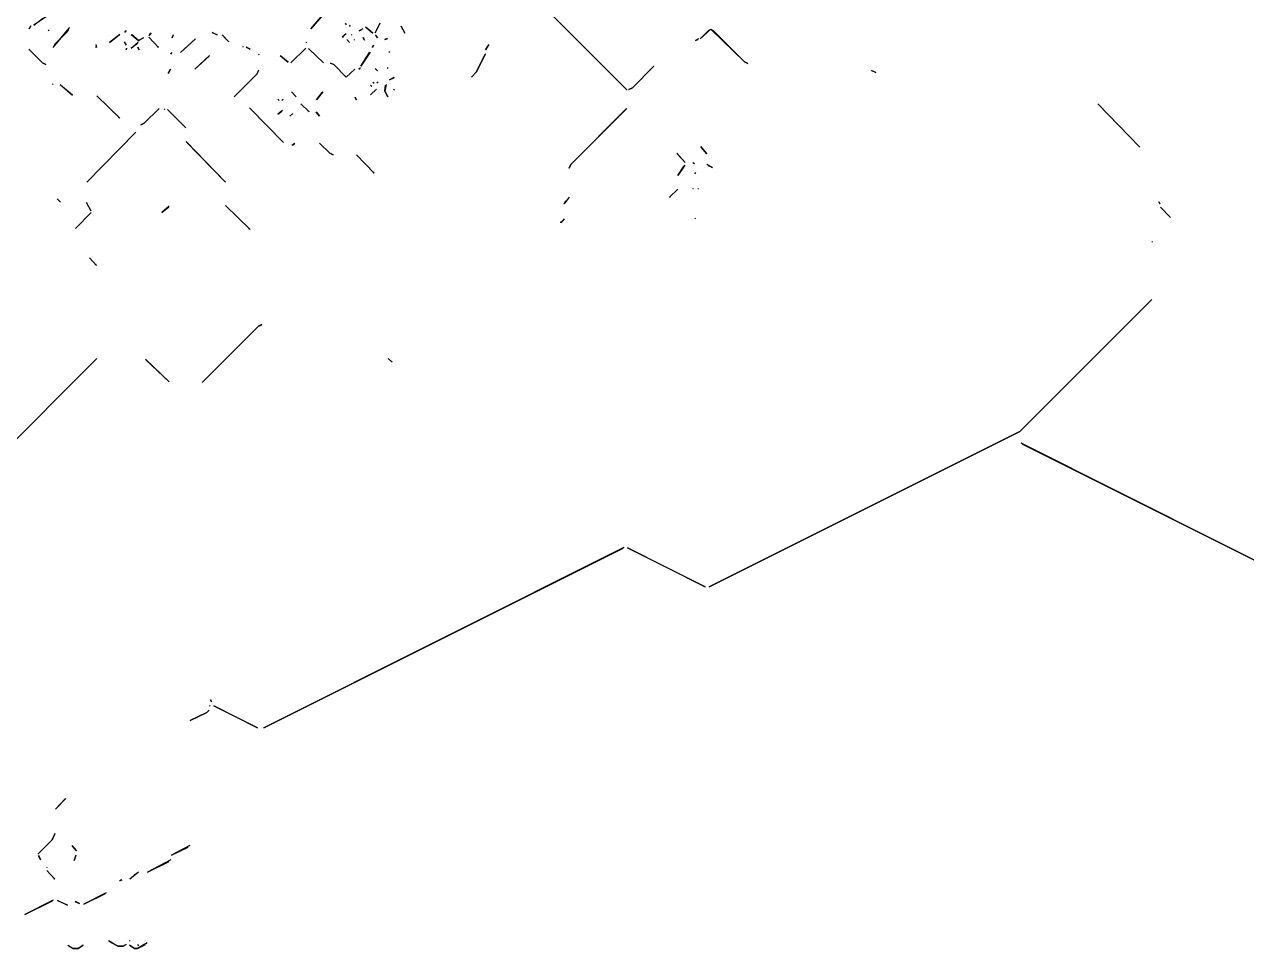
# Model space of a CAD drawing. Extents: x 1 to 2775, y -31 to 2075.
# Drawn here: x 1783.6 to 2141.6, y 25.8 to 296.6 of the extents above; entities that cross this region are included whole.
import ezdxf

# ---------------------------------------------------------------- set-up
doc = ezdxf.new("R2010")
doc.units = 0
doc.layers.add('LINEWORK', color=4, linetype='CONTINUOUS')

msp = doc.modelspace()

# ---------------------------------------------------------------- linework, layer by layer
at = {"layer": 'LINEWORK'}
for points in [[(1933.1667, 304.3333), (1960.1667, 277.3333)], [(1791.3333, 299.8333), (1786.3333, 296.3333), (1788.8333, 298.3333), (1790.6667, 299.1667)], [(1870.6667, 299), (1867.5, 295.3333), (1870.5, 298.8333)], [(1785.5, 296.1667), (1785, 295.3333), (1785.3333, 296)], [(1790.8333, 295), (1790.5, 294.6667)], [(1796.6667, 295.6667), (1796.1667, 294.5), (1792.5, 290.8333), (1792, 289.8333), (1796.6667, 295.5)], [(1811.5, 293.6667), (1808.5, 291.3333), (1811.3333, 293.5)], [(1813.3333, 294.8333), (1813, 294.3333), (1813.1667, 294.6667)], [(1814.8333, 293.6667), (1817, 291.8333), (1818.5, 292.6667), (1817, 291.8333), (1815, 293.5)], [(1820.6667, 294.1667), (1820.1667, 293.3333), (1820.5, 294)], [(1838.5, 294.3333), (1840, 293.5), (1838.6667, 294.1667)], [(1877.8333, 293.8333), (1876.6667, 292.8333), (1877, 293)], [(1877.5, 297), (1877.8333, 296.5), (1877.6667, 296.8333)], [(1878.6667, 296.3333), (1879, 296)], [(1879.3333, 293.6667), (1879.5, 293.5)], [(1882.6667, 295.3333), (1881.6667, 294.6667), (1882.3333, 295)], [(1883.5, 295.8333), (1885.6667, 294), (1883.6667, 295.6667)], [(1887.6667, 297), (1886.3333, 294.1667), (1887.6667, 296.8333)], [(1893.8333, 296.1667), (1895, 294), (1894, 296)], [(1984.6667, 295.1667), (1981.5, 292.3333), (1984, 294.8333), (1984.6667, 295.1667), (1985.3333, 294.8333), (1994.5, 285.6667), (1995.5, 285.1667), (1994.5, 285.6667), (1984.8333, 295)], [(1804.5, 290.6667), (1804.6667, 289.8333), (1804.5, 290.1667)], [(1812.8333, 291.5), (1813.3333, 290.5), (1813, 291.3333)], [(1816.8333, 291.5), (1816.5, 290.8333), (1814.8333, 289.6667), (1816.8333, 291.3333)], [(1816.6667, 290), (1817.1667, 289.1667), (1816.8333, 289.8333)], [(1820, 292.8333), (1822.8333, 289.8333), (1822.6667, 290.1667)], [(1827.1667, 293.5), (1826.8333, 292.6667), (1827.1667, 293.3333)], [(1833.6667, 292.3333), (1829.3333, 288.3333), (1833.5, 292.1667)], [(1841.5, 293.5), (1843.5, 291.5), (1842, 293)], [(1847.5, 290.1667), (1847.6667, 290)], [(1848.5, 290), (1849.6667, 289.3333), (1848.6667, 289.8333)], [(1866.1667, 291.3333), (1866, 291.1667)], [(1878, 292.1667), (1878.8333, 291.3333)], [(1880.1667, 292.1667), (1880.1667, 292)], [(1882.6667, 292.8333), (1883.1667, 292), (1882.8333, 292.6667)], [(1885.8333, 290.5), (1885.5, 289.8333), (1885.6667, 290.3333)], [(1886.3333, 293.5), (1887, 292.6667), (1886.8333, 293)], [(1889.8333, 292.5), (1889.1667, 292.1667), (1890, 292.5)], [(1919.6667, 290.6667), (1918.6667, 289.1667), (1919.5, 290.5)], [(1981, 292.3333), (1980.1667, 291.8333), (1980.8333, 292.1667)], [(1784.8333, 289.3333), (1788.8333, 285.3333), (1789.8333, 284.8333), (1788.8333, 285.3333)], [(1813.5, 289.6667), (1813.3333, 289.1667), (1813.5, 289.5)], [(1826.6667, 288.3333), (1826.5, 287.8333), (1826.6667, 288.1667)], [(1837.8333, 287.5), (1833.5, 283.5), (1837.6667, 287.3333)], [(1852.1667, 287.8333), (1852.3333, 287.6667)], [(1858.5, 287.5), (1860.8333, 285.5), (1858.6667, 287.3333)], [(1866, 289.6667), (1861.6667, 285.3333)], [(1866.8333, 289.5), (1871.1667, 285.3333), (1867, 289.3333)], [(1884.8333, 288.5), (1882.1667, 284.3333), (1884.6667, 288.3333)], [(1890.6667, 288.6667), (1890.3333, 288.3333)], [(1918.6667, 288), (1916, 282.6667), (1914.5, 281.1667), (1916, 282.6667), (1918.5, 287.8333)], [(1826.3333, 283.5), (1825.6667, 282.1667), (1826.3333, 283.3333)], [(1852.1667, 283.1667), (1851.6667, 282), (1845, 275.3333), (1851.6667, 282), (1852.1667, 283)], [(1873.1667, 285.3333), (1874.1667, 284.8333), (1877.8333, 281.1667), (1880.3333, 283.5), (1877.8333, 281.1667), (1874.1667, 284.8333), (1873.3333, 285.1667)], [(1882, 283.8333), (1881.5, 283.5), (1881.8333, 283.6667)], [(1886.3333, 283.6667), (1887, 283), (1886.5, 283.5)], [(1890.1667, 284), (1889.8333, 283.6667)], [(1968, 284.3333), (1961.6667, 278), (1960.6667, 277.5), (1961.6667, 278)], [(2031.6667, 283.1667), (2033, 282.5), (2031.8333, 283)], [(1885.6667, 279.6667), (1886, 279.3333)], [(1887.1667, 279.6667), (1886.8333, 279.3333)], [(1891.8333, 281), (1890.5, 280.3333), (1892, 281)], [(1792, 279.1667), (1791.8333, 279)], [(1794, 279), (1797.6667, 275.8333), (1794.1667, 278.8333)], [(1804.8333, 275.6667), (1811.5, 269.1667), (1811.1667, 269.3333)], [(1861.8333, 276.8333), (1863.1667, 275.3333), (1862, 276.6667)], [(1871, 276.8333), (1869.1667, 274.5), (1870.8333, 276.6667)], [(1885, 278.8333), (1885.3333, 278.5)], [(1886.6667, 277.6667), (1885, 276)], [(1889.5, 279), (1889.1667, 277), (1890, 275.3333), (1889.1667, 277), (1889.3333, 278.8333)], [(1891.6667, 277.6667), (1892, 277.3333)], [(1849.5, 272.1667), (1859.5, 262), (1849.6667, 272)], [(1857.8333, 274.6667), (1858.1667, 274.3333)], [(1859.3333, 274.6667), (1859, 274.3333)], [(1864.5, 273.3333), (1867, 271), (1866.6667, 271.1667)], [(1880.3333, 275.3333), (1880.8333, 274.5), (1880.5, 275.1667)], [(2098, 273.3333), (2110.3333, 260.6667), (2098.1667, 273.1667)], [(1823, 272), (1818.6667, 267.6667), (1817.6667, 267.1667), (1818.6667, 267.6667)], [(1824.5, 271.8333), (1824.6667, 271.6667)], [(1825.5, 271.6667), (1830.8333, 266.3333)], [(1859.1667, 271.3333), (1857.8333, 270.3333), (1859, 271.1667)], [(1862.1667, 270.5), (1861.3333, 269.6667)], [(1869, 271), (1870, 269.6667), (1869, 270.8333)], [(1960, 272), (1943.6667, 255.5), (1943.1667, 254.5), (1943.6667, 255.5), (1959.8333, 271.8333)], [(1816.1667, 265), (1801.8333, 250.3333), (1816, 264.8333)], [(1831, 262.3333), (1842.5, 250.3333), (1831, 262.1667)], [(1862.8333, 261.6667), (1862, 261.1667), (1862.6667, 261.5)], [(1870, 261.8333), (1873, 258.8333), (1874, 258.3333), (1873, 258.8333)], [(1880.8333, 258.3333), (1886, 253), (1885.8333, 253.3333)], [(1974.6667, 258.8333), (1977.1667, 256.1667), (1974.8333, 258.6667)], [(1981.6667, 260.8333), (1983.5, 258.6667), (1981.8333, 260.6667)], [(1977, 255.3333), (1975, 252.3333), (1976.8333, 255.1667)], [(1979.3333, 256.1667), (1979.8333, 255.8333), (1979.5, 256)], [(1983.5, 255.6667), (1985.1667, 254.6667), (1984, 255.1667)], [(1980.1667, 253.1667), (1979.8333, 252.8333)], [(1975, 248.3333), (1972.5, 246), (1972.8333, 246.1667)], [(1979.5, 248.5), (1979.3333, 248.3333)], [(1980.8333, 248.5), (1981, 248.3333)], [(1793.1667, 245.5), (1794.1667, 244.5), (1793.3333, 245.3333)], [(1801.6667, 244.5), (1803, 242), (1801.8333, 244.3333)], [(1842.5, 243.5), (1849.6667, 236.5), (1849.3333, 236.6667)], [(1943.1667, 246), (1941.6667, 244), (1942.1667, 245)], [(2115.8333, 244.6667), (2116.1667, 244), (2116, 244.5)], [(1803.1667, 241.5), (1798.5, 236.8333)], [(1826, 243.3333), (1823.8333, 241.5), (1825.8333, 243.1667)], [(2116.3333, 243), (2119.3333, 240)], [(1941.6667, 239.6667), (1940.6667, 238.5), (1940.8333, 238.8333)], [(1980.1667, 239.8333), (1980, 239.6667)], [(2114, 233), (2113.8333, 232.8333)], [(1802.6667, 228.1667), (1804.6667, 226), (1804.5, 226.3333)], [(2113.8333, 216), (2075.1667, 177.3333), (1984.1667, 131.8333), (2075.1667, 177.3333)], [(1853.1667, 208.6667), (1852.1667, 208.1667), (1835.6667, 191.6667), (1852.1667, 208.1667), (1853, 208.5)], [(1804.8333, 198.6667), (1775.1667, 169.1667), (1775.5, 169.3333)], [(1819, 198.5), (1826, 191.8333), (1819.1667, 198.3333)], [(1890.1667, 198.6667), (1891.3333, 197.6667), (1891, 197.8333)], [(2075.5, 174), (2224, 99.5), (2076, 173.5)], [(1959.1667, 143.3333), (1853.6667, 90.5), (1959, 143.1667)], [(1960.1667, 143.3333), (1983, 131.8333), (1960.3333, 143.1667)], [(1838, 97), (1837.8333, 96.8333)], [(1838, 98.8333), (1838.3333, 98.1667), (1838.1667, 98.6667)], [(1839, 97), (1851.8333, 90.5), (1839.1667, 96.8333)], [(1837.6667, 95.6667), (1837, 95), (1832.1667, 92.6667), (1837, 95)], [(1795.6667, 69.8333), (1792.6667, 66.6667), (1795.5, 69.6667)], [(1792.5, 59.5), (1791.6667, 57.6667), (1787.5, 53.5), (1791.6667, 57.6667), (1792.5, 59.3333)], [(1797.5, 56), (1798.8333, 54.5), (1797.6667, 55.8333)], [(1832, 56), (1826.6667, 53.1667), (1831.5, 55.5)], [(1787.6667, 53.1667), (1788.3333, 51.8333), (1787.6667, 53)], [(1798.6667, 53.1667), (1798.1667, 51.6667), (1798.6667, 53)], [(1826.5, 51.8333), (1819.6667, 48.1667), (1826, 51.3333)], [(1790, 49.6667), (1790.1667, 49.5)], [(1790.1667, 48.6667), (1792.5, 46.1667), (1792.3333, 46.5)], [(1817, 48.1667), (1814.5, 46.1667), (1816, 47.6667), (1816.8333, 48)], [(1812, 46), (1811.5, 45.6667), (1812.1667, 46)], [(1792, 40), (1783.6667, 35.8333), (1791.8333, 39.8333)], [(1793.1667, 40), (1796.1667, 38.5), (1793.3333, 39.8333)], [(1798.3333, 39.6667), (1799.6667, 39), (1798.5, 39.6667)], [(1807.5, 42.1667), (1801, 38.8333), (1807.3333, 42)], [(1796.3333, 26.8333), (1797.8333, 25.8333), (1799.3333, 25.8333), (1800.8333, 26.8333), (1799.3333, 25.8333), (1797.8333, 25.8333), (1796.8333, 26.3333)], [(1808.1667, 28.1667), (1811, 26.5), (1812.5, 26.5), (1813.3333, 27), (1812.5, 26.5), (1811, 26.5), (1808.6667, 27.6667)], [(1814.3333, 28.1667), (1814.3333, 28)], [(1819.5, 27.5), (1816.6667, 25.8333), (1815.8333, 25.8333), (1814.3333, 26.8333), (1815.8333, 25.8333), (1816.6667, 25.8333), (1819, 27)], [(1816.6667, 27), (1817, 26.6667)]]:
    msp.add_lwpolyline(points, dxfattribs=at)

doc.saveas('drawing.dxf')
